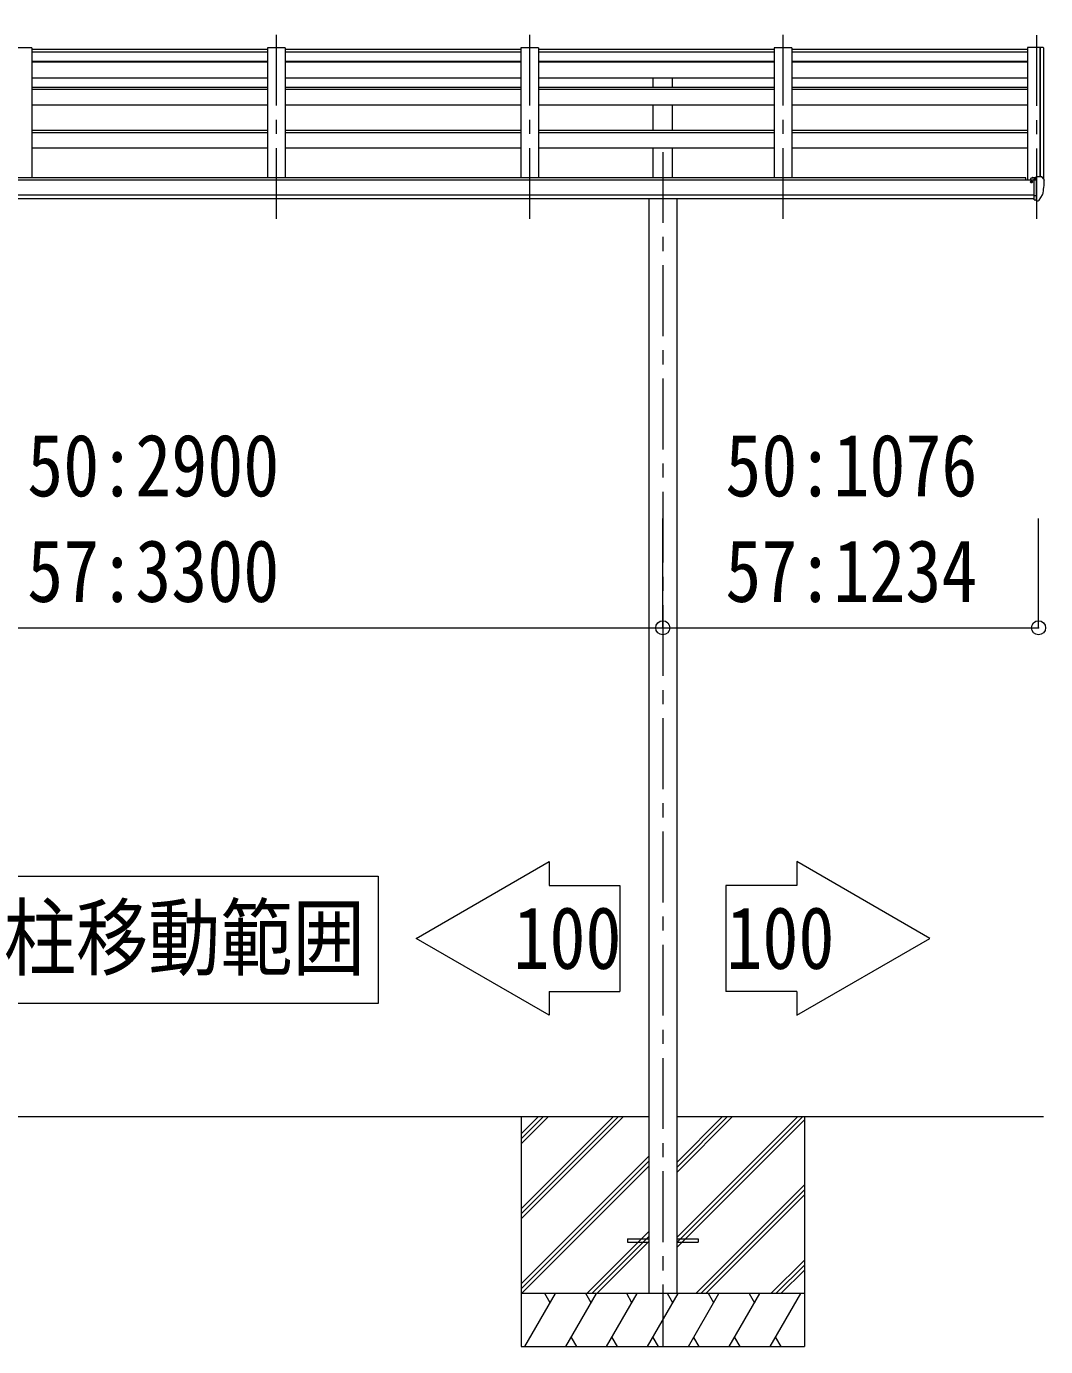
# Model space of a CAD drawing. Units: millimetres at full size, sheet at 1:40; details may follow other scales. Extents: x -11181 to 11305, y -7804 to 7716.
# Drawn here: x 3694 to 6575, y -3656 to 74 of the extents above; entities that cross this region are included whole.
import ezdxf
from ezdxf.enums import TextEntityAlignment as Align

# ---------------------------------------------------------------- set-up
doc = ezdxf.new("R2010")
doc.units = ezdxf.units.MM
doc.header["$LTSCALE"] = 40
doc.header["$PDMODE"] = 32
doc.header["$PDSIZE"] = 40
doc.linetypes.add('CHAIN1', pattern=[8, 5, -1, 1, -1])
for name, color, linetype, lineweight in [('0-0_0', 7, 'Continuous', 9), ('0-1_本体', 4, 'Continuous', 9), ('0-2_部品', 7, 'Continuous', 9), ('0-6_OTH_LINE', 7, 'Continuous', 9), ('0-8_PARTS2', 5, 'CHAIN1', 9)]:
    doc.layers.add(name, color=color, linetype=linetype, lineweight=lineweight)
doc.styles.add('ＭＳ ゴシック', font='')
doc.styles.get('ＭＳ ゴシック').set_extended_font_data('MS Gothic')

msp = doc.modelspace()

# ---------------------------------------------------------------- linework, layer by layer
at = {"layer": '0-0_0'}
for p, q in [((2632.65, -3006.24), (5453.65, -3006.24)), ((5093.15, -3266.96), (5353.88, -3006.24)), ((5093.15, -3281.1), (5368.03, -3006.24)), ((5093.15, -3295.25), (5382.17, -3006.24)), ((5093.15, -3083.12), (5170.03, -3006.24)), ((5093.15, -3068.97), (5155.89, -3006.24)), ((5093.15, -3054.83), (5141.75, -3006.24)), ((5532.65, -3006.24), (6569.15, -3006.24)), ((5532.65, -3347.96), (5874.38, -3006.24)), ((5532.65, -3362.1), (5888.53, -3006.24)), ((5532.65, -3164.12), (5690.53, -3006.24)), ((5532.65, -3149.97), (5676.39, -3006.24)), ((5532.65, -3135.83), (5662.25, -3006.24)), ((5532.65, -3376.25), (5893.15, -3015.75)), ((5893.15, -3006.24), (5893.15, -3656.24)), ((5093.15, -3479.09), (5453.65, -3118.6)), ((5093.15, -3493.24), (5453.65, -3132.74)), ((5093.15, -3507.38), (5453.65, -3146.88)), ((5586.51, -3506.24), (5893.15, -3199.6)), ((5600.65, -3506.24), (5893.15, -3213.74)), ((5614.8, -3506.24), (5893.15, -3227.88)), ((5278.14, -3506.24), (5453.65, -3330.73)), ((5292.29, -3506.24), (5453.65, -3344.87)), ((5306.43, -3506.24), (5453.65, -3359.01)), ((5798.64, -3506.24), (5893.15, -3411.73)), ((5812.79, -3506.24), (5893.15, -3425.87)), ((5826.93, -3506.24), (5893.15, -3440.01)), ((5893.15, -3506.24), (5093.15, -3506.24)), ((5103.44, -3656.24), (5190.04, -3506.24)), ((5175.04, -3532.22), (5160.04, -3506.24)), ((5218.91, -3656.24), (5305.51, -3506.24)), ((5290.51, -3532.22), (5275.51, -3506.24)), ((5334.38, -3656.24), (5420.98, -3506.24)), ((5405.98, -3532.22), (5390.98, -3506.24)), ((5449.85, -3656.24), (5536.45, -3506.24)), ((5521.45, -3532.22), (5506.45, -3506.23)), ((5565.32, -3656.24), (5651.92, -3506.24)), ((5636.92, -3532.22), (5621.92, -3506.24)), ((5680.79, -3656.24), (5767.39, -3506.24)), ((5737.39, -3506.24), (5752.39, -3532.22)), ((5796.26, -3656.24), (5882.87, -3506.24)), ((5233.91, -3630.26), (5248.91, -3656.24)), ((5349.38, -3630.26), (5364.38, -3656.24)), ((5464.85, -3630.26), (5479.85, -3656.24)), ((5580.32, -3630.26), (5595.32, -3656.24)), ((5695.79, -3630.26), (5710.79, -3656.24)), ((5811.26, -3630.26), (5826.26, -3656.24))]:
    msp.add_line(p, q, dxfattribs=at)
msp.add_lwpolyline([(5093.15, -3006.24), (5093.15, -3656.24), (5893.15, -3656.24)], dxfattribs=at)
at = {"layer": '0-1_本体'}
for p, q in [((3710.15, 13.81), (3660.15, 13.81)), ((3710.15, 13.81), (3710.15, -353.78)), ((4376.15, 8.68), (3710.15, 8.68)), ((4376.15, 1.61), (3710.15, 1.61)), ((4376.15, 13.81), (4376.15, -353.78)), ((4426.15, 13.81), (4376.15, 13.81)), ((4426.15, 13.81), (4426.15, -353.78)), ((5092.15, 8.68), (4426.15, 8.68)), ((5092.15, 1.61), (4426.15, 1.61)), ((5092.15, 13.81), (5092.15, -353.78)), ((5142.15, 13.81), (5092.15, 13.81)), ((5142.15, 13.81), (5142.15, -353.78)), ((5808.15, 8.68), (5142.15, 8.68)), ((5808.15, 1.61), (5142.15, 1.61)), ((5808.15, 13.81), (5808.15, -353.78)), ((5858.15, 13.81), (5808.15, 13.81)), ((5858.15, 13.81), (5858.15, -353.78)), ((6524.15, 8.68), (5858.15, 8.68)), ((6524.15, 1.61), (5858.15, 1.61)), ((6524.15, 14.41), (6524.15, -360.31)), ((6560.07, 14.21), (6559.45, 12.59)), ((6560.15, 14.32), (6560.15, -350.5)), ((6568.21, 13.99), (6560.37, 14.4)), ((6569.15, 13.11), (6569.16, -357.05)), ((4376.15, -24.69), (3710.15, -24.69)), ((4376.15, -27.26), (3710.15, -27.26)), ((5092.15, -24.69), (4426.15, -24.69)), ((5092.15, -27.26), (4426.15, -27.26)), ((5808.15, -24.69), (5142.15, -24.69)), ((5808.15, -27.26), (5142.15, -27.26)), ((6524.15, -24.69), (5858.15, -24.69)), ((6524.15, -27.26), (5858.15, -27.26)), ((4376.15, -72), (3710.15, -72)), ((5092.15, -72), (4426.15, -72)), ((5808.15, -72), (5142.15, -72)), ((5465.65, -98.98), (5465.65, -72)), ((5520.65, -98.98), (5520.65, -72)), ((6524.15, -72), (5858.15, -72)), ((4376.15, -98.98), (3710.15, -98.98)), ((4376.15, -103.93), (3710.15, -103.93)), ((5092.15, -98.98), (4426.15, -98.98)), ((5092.15, -103.93), (4426.15, -103.93)), ((5808.15, -98.98), (5142.15, -98.98)), ((5808.15, -103.93), (5142.15, -103.93)), ((6524.15, -98.98), (5858.15, -98.98)), ((6524.15, -103.93), (5858.15, -103.93)), ((4376.15, -148.12), (3710.15, -148.12)), ((5092.15, -148.12), (4426.15, -148.12)), ((5808.15, -148.12), (5142.15, -148.12)), ((5465.65, -219.89), (5465.65, -148.12)), ((5520.65, -219.89), (5520.65, -148.12)), ((6524.15, -148.12), (5858.15, -148.12)), ((4376.15, -219.89), (3710.15, -219.89)), ((5092.15, -219.89), (4426.15, -219.89)), ((5808.15, -219.89), (5142.15, -219.89)), ((6524.15, -219.89), (5858.15, -219.89)), ((4376.15, -226.69), (3710.15, -226.69)), ((5092.15, -226.69), (4426.15, -226.69)), ((5808.15, -226.69), (5142.15, -226.69)), ((6524.15, -226.69), (5858.15, -226.69)), ((4376.15, -270.24), (3710.15, -270.24)), ((5092.15, -270.24), (4426.15, -270.24)), ((5808.15, -270.24), (5142.15, -270.24)), ((5465.65, -353.78), (5465.65, -270.24)), ((5520.65, -353.78), (5520.65, -270.24)), ((6524.15, -270.24), (5858.15, -270.24)), ((6542.65, -360.31), (1543.65, -360.31)), ((6519.15, -353.78), (1567.15, -353.78)), ((6519.15, -360.31), (6519.15, -353.78)), ((1543.65, -401.71), (6542.65, -401.71)), ((6542.65, -413.56), (1543.65, -413.48)), ((5453.65, -413.85), (5453.65, -3506.24)), ((5532.65, -413.85), (5532.65, -3506.24))]:
    msp.add_line(p, q, dxfattribs=at)
msp.add_lwpolyline([(6559.45, -350.5), (6559.45, 14.41), (6524.15, 14.41)], dxfattribs=at)
msp.add_circle((6535.18, -365.42), 3, dxfattribs=at)
for centre, radius, start, end in [((6560.36, 14.1), 0.301, 87.13321, 158.93673), ((6568.15, 12.99), 1, 6.67014, 87)]:
    msp.add_arc(centre, radius, start, end, dxfattribs=at)
at = {"layer": '0-2_部品'}
for p, q in [((6532.65, -356.35), (6532.65, -360.31)), ((6547.65, -355.19), (6533.65, -355.24)), ((6537.15, -355.23), (6537.15, -353.33)), ((6537.65, -365.42), (6537.35, -365.42)), ((6538.18, -365.42), (6537.65, -365.42)), ((6537.98, -352.92), (6547.65, -352.2)), ((6542.65, -360.23), (6549.15, -359.84)), ((6547.65, -351.42), (6549.15, -351.42)), ((6547.65, -351.42), (6547.65, -357.59)), ((6549.15, -419), (6549.15, -350.5)), ((6564.24, -351.07), (6568.31, -356.88)), ((6571.15, -359.87), (6571.15, -360.5)), ((6556.78, -417.19), (6566.52, -401.81)), ((6542.65, -415.8), (6548.15, -415.8)), ((6548.65, -416.8), (6548.15, -415.8)), ((6549.15, -416.8), (6548.65, -416.8)), ((6550.65, -418.91), (6549.15, -419)), ((6550.65, -418.91), (6554.36, -418.68))]:
    msp.add_line(p, q, dxfattribs=at)
at = {"layer": '0-2_部品', "color": 4}
for p, q in [((5393.15, -3351.73), (5453.65, -3351.73)), ((5393.15, -3351.73), (5393.15, -3360.73)), ((5532.65, -3351.73), (5593.15, -3351.73)), ((5593.15, -3351.73), (5593.15, -3360.73)), ((5393.15, -3360.73), (5453.65, -3360.73)), ((5532.65, -3360.73), (5593.15, -3360.73))]:
    msp.add_line(p, q, dxfattribs=at)
at = {"layer": '0-2_部品'}
for points in [[(6532.65, -363.8), (6532.65, -365.42), (6532.18, -365.42)], [(6537.35, -364.23), (6537.35, -365.42), (6532.65, -365.42)], [(6537.98, -352.92), (6537.81, -352.94), (6537.65, -352.97), (6537.51, -353.01), (6537.39, -353.06), (6537.29, -353.12), (6537.21, -353.19), (6537.17, -353.26), (6537.15, -353.33)], [(6542.65, -415.8), (6542.65, -357.59), (6547.65, -357.59)], [(6549.15, -350.5), (6561.15, -350.5), (6563.48, -350.64)], [(6549.15, -405.11), (6545.99, -404.7), (6542.65, -404.27)]]:
    msp.add_lwpolyline(points, dxfattribs=at)
for centre, radius, start, end in [((6535.15, -365.42), 2.5, 28.35764, 180), ((6535.15, -365.42), 2.5, 0, 28.35764), ((6563.42, -351.64), 1, 35, 86.5), ((6378.66, -360.5), 192.49, 347.8767, 359.9992), ((6568.15, -359.87), 3, 0, 87), ((6563.92, -400.31), 3, 330, 348.16652), ((6554.18, -415.69), 3, 273.5, 330)]:
    msp.add_arc(centre, radius, start, end, dxfattribs=at)
msp.add_ellipse((6533.65, -356.35), major_axis=(0.02, 1.1), ratio=0.906239, start_param=0.0206394, end_param=1.5914357, dxfattribs=at)
at = {"layer": '0-6_OTH_LINE', "color": 6}
for p, q in [((5493.05, -1625.2), (5493.05, -1316.85)), ((6555.05, -1625.2), (6555.05, -1316.85)), ((1493.1, -1625.2), (5493.05, -1625.2)), ((5493.05, -1625.2), (6555.05, -1625.2))]:
    msp.add_line(p, q, dxfattribs=at)
at = {"layer": '0-6_OTH_LINE'}
for p, q in [((5171.72, -2286), (5171.72, -2353.2)), ((5872, -2286), (5872, -2353.2)), ((3503.96, -2327), (4688.91, -2327)), ((4688.91, -2327), (4688.91, -2687)), ((5171.72, -2652.8), (5372.12, -2652.8)), ((5171.72, -2652.8), (5171.72, -2720)), ((5872, -2652.8), (5671.6, -2652.8)), ((5872, -2652.8), (5872, -2720)), ((4688.91, -2687), (3503.96, -2687))]:
    msp.add_line(p, q, dxfattribs=at)
for points in [[(5171.72, -2720), (4795.87, -2503), (5171.72, -2286)], [(5872, -2720), (6247.85, -2503), (5872, -2286)], [(5171.72, -2353.2), (5372.12, -2353.2), (5372.12, -2652.8)], [(5872, -2353.2), (5671.6, -2353.2), (5671.6, -2652.8)]]:
    msp.add_lwpolyline(points, dxfattribs=at)
at = {"layer": '0-6_OTH_LINE', "color": 6}
for p in [(5493.05, -1625.2), (6555.05, -1625.2)]:
    msp.add_point(p, dxfattribs=at)
at = {"layer": '0-8_PARTS2'}
for p, q in [((4401.15, -469.83), (4401.15, 74.02)), ((5117.15, -469.83), (5117.15, 74.02)), ((5833.15, -469.83), (5833.15, 74.02)), ((6549.15, 49.46), (6549.15, -469.83)), ((5493.15, -281.02), (5493.15, -3656.25))]:
    msp.add_line(p, q, dxfattribs=at)

# ---------------------------------------------------------------- texts
at = {"layer": '0-6_OTH_LINE', "style": 'ＭＳ ゴシック', "width": 0.85}
for s, p in [('50:2900', (3696.7, -1306.58)), ('50:1076', (5669.82, -1306.58)), ('57:3300', (3696.7, -1604.97)), ('57:1234', (5669.82, -1604.97)), ('柱移動範囲', (3630.47, -2641.75)), ('100', (5070.9, -2641.75)), ('100', (5672.82, -2641.75))]:
    msp.add_text(s, height=176, dxfattribs=at).set_placement(p, align=Align.BOTTOM_LEFT)

doc.saveas('drawing.dxf')
